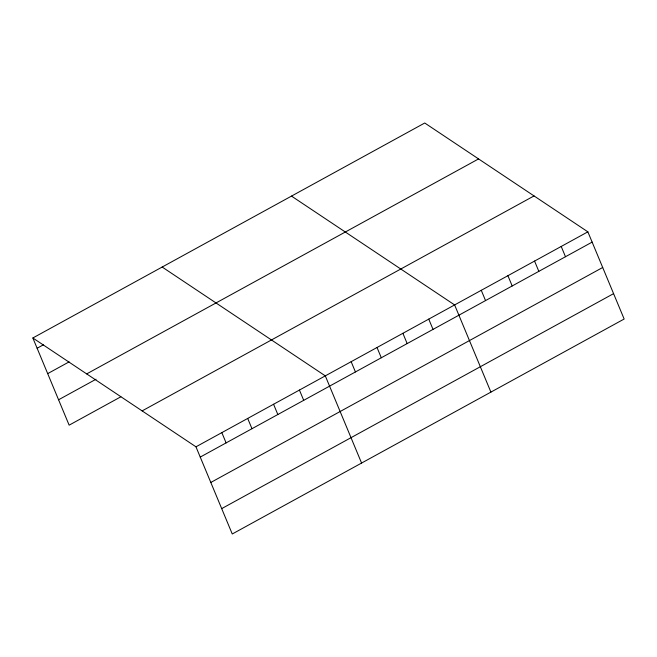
<?xml version="1.0" encoding="UTF-8"?>
<svg xmlns="http://www.w3.org/2000/svg" width="657" height="657" viewBox="0 0 657 657"><rect width="100%" height="100%" fill="white"/><g stroke="black" fill="none" stroke-linecap="round" stroke-linejoin="round"><path stroke-width="0.99" d="M32.85 337.977L424.742 123.007L587.859 231.839L624.15 319.023L232.258 533.993L195.967 446.817L32.85 337.977L69.141 425.161L120.872 396.787M37.121 348.251L43.37 344.826M47.69 373.628L69.092 361.884M86.683 373.899L478.567 158.92M58.572 399.776L96.037 379.229M142.142 410.896L534.034 195.926M195.967 446.817L587.859 231.839M200.245 457.083L592.138 242.113M210.807 482.46L602.699 267.489M221.696 508.617L613.589 293.638M291.494 196.098L454.619 304.93L490.91 392.114M162.172 267.038L325.297 375.87L361.58 463.054M561.209 246.457L565.488 256.731M534.56 261.075L538.839 271.349M507.918 275.694L512.189 285.959M481.269 290.312L485.539 300.577M428.75 319.121L433.029 329.387M402.889 333.304L407.159 343.578M377.019 347.496L381.298 357.761M351.158 361.687L355.429 371.952M299.428 390.061L303.706 400.327M273.567 404.252L277.837 414.518M247.697 418.435L251.976 428.709M221.836 432.626L226.107 442.892"/></g></svg>
